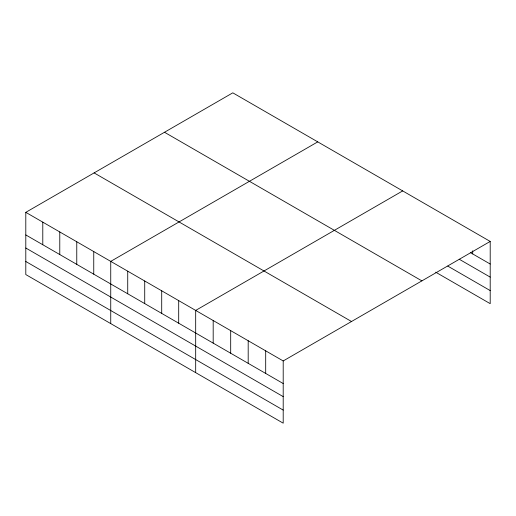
<?xml version="1.0" encoding="UTF-8"?>
<svg xmlns="http://www.w3.org/2000/svg" width="516" height="516" viewBox="0 0 516 516"><rect width="100%" height="100%" fill="white"/><g stroke="black" fill="none" stroke-linecap="round" stroke-linejoin="round"><path stroke-width="0.77" d="M25.8 212.34L283.2 360.948L283.2 423.172L25.8 274.564L25.8 212.34L232.8 92.828L490.2 241.436L490.2 303.66L435.672 272.177M317.746 141.868L110.74 261.38L110.74 323.603M402.686 190.907L195.68 310.419L195.68 372.649M283.2 360.948L490.2 241.436M470.676 252.763L490.2 264.031M459.234 259.232L490.2 277.111M447.791 266.095L490.2 290.585M164.494 132.264L421.888 280.872M94.112 172.899L351.506 321.507M25.8 234.935L283.2 383.543M25.8 248.015L283.2 396.623M25.8 261.489L283.2 410.097M472.695 250.808L472.695 253.93M265.695 350.841L265.695 373.442M248.19 340.734L248.19 363.335M230.691 330.633L230.691 353.228M213.185 320.526L213.185 343.121M178.697 300.615L178.697 323.21M161.708 290.805L161.708 313.399M144.719 280.994L144.719 303.595M127.729 271.19L127.729 293.785M93.751 251.569L93.751 274.17M76.768 241.765L76.768 264.36M59.779 231.955L59.779 254.556M42.789 222.144L42.789 244.745"/></g></svg>
